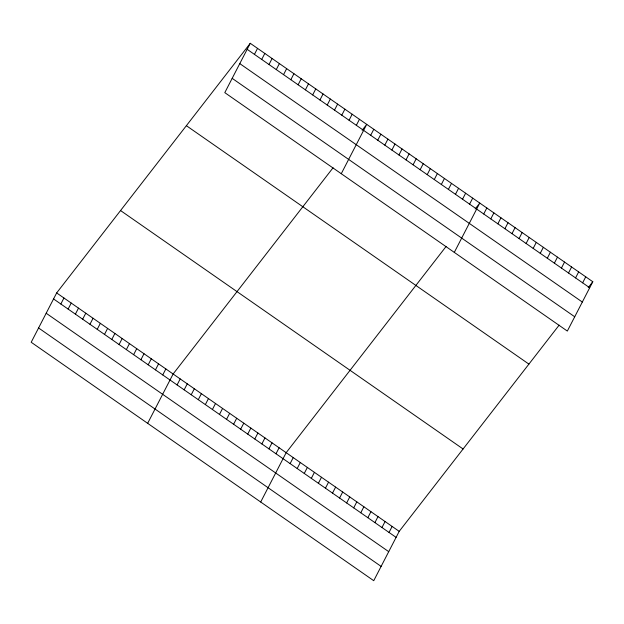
<?xml version="1.0" encoding="UTF-8"?>
<svg xmlns="http://www.w3.org/2000/svg" width="624" height="624" viewBox="0 0 624 624"><rect width="100%" height="100%" fill="white"/><g stroke="black" fill="none" stroke-linecap="round" stroke-linejoin="round"><path stroke-width="0.94" d="M250.263 43.306L224.796 92.641L567.341 331.071L592.8 281.736L250.263 43.306L56.659 292.929L31.2 342.264L373.737 580.694L399.204 531.359L559.143 325.127M60.84 304.013L63.944 297.999M68.117 309.075L71.222 303.069M75.395 314.145L78.499 308.131M82.68 319.207L85.777 313.201M89.957 324.277L93.054 318.263M97.235 329.339L100.339 323.333M104.512 334.409L107.617 328.396M254.436 54.389L257.54 48.376M111.79 339.479L114.894 333.466M261.713 59.452L264.818 53.438M119.067 344.542L122.171 338.528M268.999 64.522L272.095 58.508M126.352 349.612L129.449 343.598M276.276 69.584L279.38 63.578M133.63 354.674L136.734 348.668M283.553 74.654L286.658 68.64M140.907 359.744L144.011 353.73M290.831 79.716L293.935 73.71M148.184 364.806L151.289 358.8M298.108 84.786L301.213 78.772M155.462 369.876L158.566 363.862M305.393 89.848L308.49 83.842M162.747 374.938L165.844 368.932M312.671 94.918L315.775 88.904M147.662 423.329L173.129 373.994L333.068 167.77M319.948 99.988L323.053 93.974M177.091 384.922L180.188 378.916M327.226 105.05L330.33 99.037M184.15 389.844L187.255 383.83M334.503 110.12L337.607 104.107M191.217 394.758L194.321 388.752M341.788 115.183L344.885 109.177M198.284 399.68L201.388 393.666M349.066 120.253L352.17 114.239M205.351 404.594L208.447 398.588M356.343 125.315L359.447 119.309M212.41 409.516L215.514 403.502M341.266 173.706L366.725 124.371L362.162 130.26M219.476 414.43L222.581 408.424M370.687 135.299L373.792 129.293M226.543 419.351L229.648 413.338M377.754 140.221L380.851 134.207M233.61 424.265L236.707 418.252M384.821 145.135L387.917 139.129M240.669 429.179L243.773 423.173M391.88 150.056L394.984 144.043M247.736 434.101L250.84 428.087M398.947 154.97L402.051 148.964M254.803 439.015L257.907 433.009M406.013 159.892L409.11 153.878M261.869 443.937L264.966 437.923M413.08 164.806L416.177 158.792M268.928 448.851L272.033 442.845M420.139 169.72L423.244 163.714M275.995 453.773L279.1 447.759M427.206 174.642L430.31 168.628M260.699 502.008L286.166 452.681L446.105 246.449M434.273 179.556L437.369 173.55M290.129 463.609L293.225 457.595M441.34 184.478L444.436 178.464M297.188 468.523L300.292 462.517M448.399 189.392L451.503 183.386M304.255 473.444L307.359 467.431M455.465 194.314L458.57 188.3M311.321 478.358L314.426 472.345M462.532 199.228L465.629 193.222M318.388 483.272L321.485 477.266M469.599 204.149L472.696 198.136M325.447 488.194L328.552 482.18M454.303 252.385L479.762 203.057L475.199 208.939M332.514 493.108L335.618 487.102M483.725 213.985L486.829 207.971M339.581 498.03L342.685 492.016M490.792 218.899L493.888 212.885M346.648 502.944L349.744 496.938M497.858 223.813L500.955 217.807M353.707 507.866L356.811 501.852M504.917 228.735L508.022 222.721M360.773 512.78L363.878 506.774M511.984 233.649L515.089 227.643M367.84 517.702L370.945 511.688M519.051 238.571L522.148 232.557M374.907 522.616L378.004 516.61M526.118 243.485L529.214 237.479M381.966 527.537L385.07 521.524M533.177 248.407L536.281 242.393M389.033 532.451L392.137 526.438M540.244 253.321L543.348 247.315M547.31 258.242L550.407 252.229M554.377 263.156L557.474 257.15M561.436 268.078L564.541 262.064M568.503 272.992L571.607 266.978M575.57 277.906L578.666 271.9M582.637 282.828L585.733 276.814M588.237 287.617L592.8 281.736M247.159 49.319L589.696 287.742M239.78 63.617L582.317 302.039M232.175 78.343L574.72 316.774M186.373 125.681L528.91 364.112M120.549 210.553L463.086 448.984M56.659 292.929L399.204 531.359M53.563 298.943L396.1 537.365M46.184 313.24L388.721 551.663M38.579 327.967L381.116 566.397"/></g></svg>
